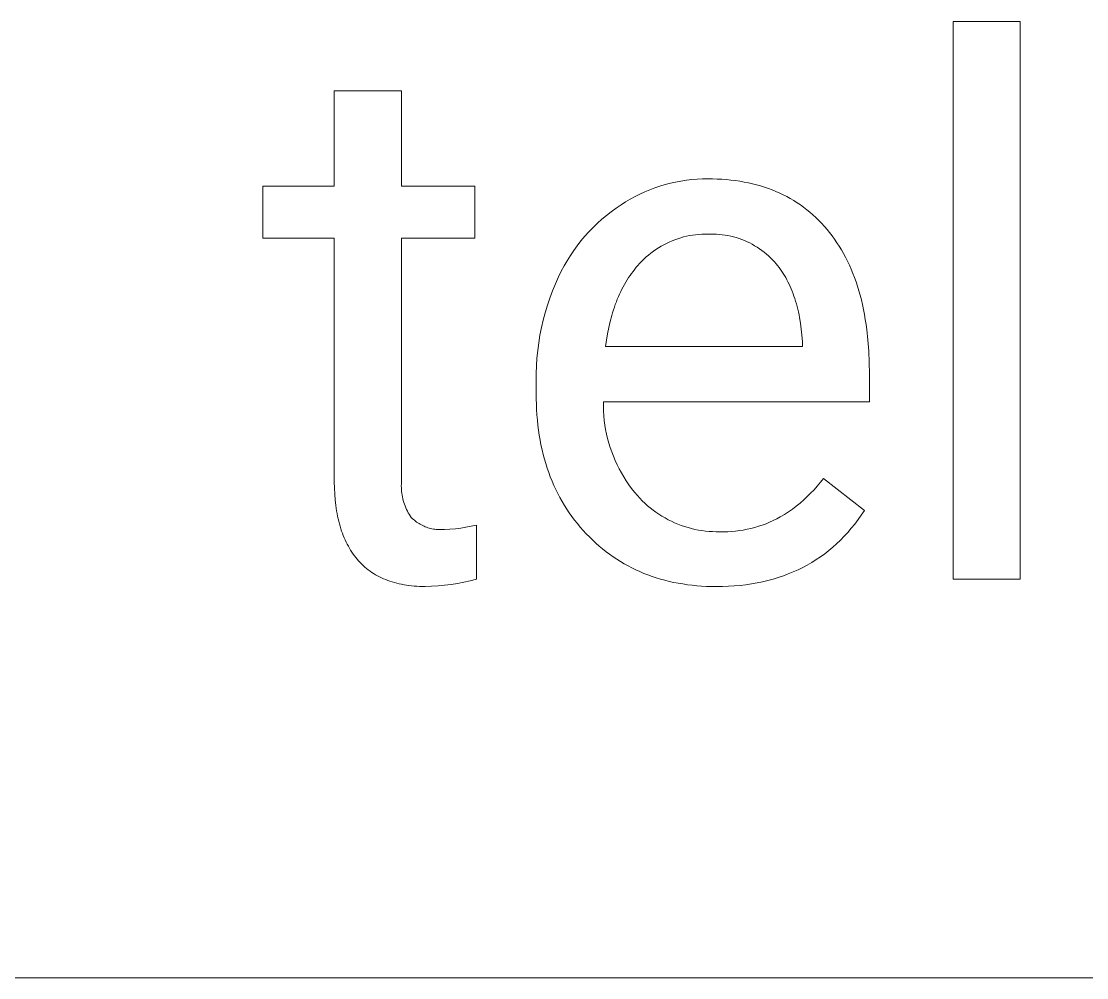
# Model space of a CAD drawing. Header units: millimetres. Extents: x -1480 to 5249, y -840 to 3860.
# Drawn here: x 3618.7 to 3747.1, y -464.2 to -349 of the extents above; entities that cross this region are included whole.
import ezdxf

# ---------------------------------------------------------------- set-up
doc = ezdxf.new("R2010")
doc.units = ezdxf.units.MM
doc.header["$MEASUREMENT"] = 0
doc.layers.add('Domyślny', color=7, linetype='Continuous', true_color=0x000000)

msp = doc.modelspace()

# ---------------------------------------------------------------- linework, layer by layer
at = {"layer": 'Domyślny', "color": 18, "lineweight": 15, "true_color": 0x000000}
for p, q in [((3731.01, -416.22), (3731.01, -349.01)), ((3731.01, -349.01), (3739.1, -349.01)), ((3739.1, -349.01), (3739.1, -416.22)), ((3656.44, -368.87), (3656.44, -357.4)), ((3656.44, -357.4), (3664.53, -357.4)), ((3664.53, -357.4), (3664.53, -368.87)), ((3696.32, -368.68), (3696.95, -368.52)), ((3696.95, -368.52), (3697.58, -368.37)), ((3697.58, -368.37), (3698.22, -368.25)), ((3698.22, -368.25), (3698.87, -368.16)), ((3698.87, -368.16), (3699.51, -368.08)), ((3699.51, -368.08), (3700.16, -368.03)), ((3700.16, -368.03), (3700.81, -368)), ((3700.81, -368), (3701.47, -367.99)), ((3701.47, -367.99), (3702.04, -367.99)), ((3702.04, -367.99), (3702.6, -368.01)), ((3702.6, -368.01), (3703.16, -368.04)), ((3703.16, -368.04), (3703.71, -368.08)), ((3703.71, -368.08), (3704.25, -368.14)), ((3704.25, -368.14), (3704.79, -368.2)), ((3704.79, -368.2), (3705.31, -368.28)), ((3705.31, -368.28), (3705.83, -368.37)), ((3705.83, -368.37), (3706.34, -368.47)), ((3706.34, -368.47), (3706.84, -368.58)), ((3647.82, -375.12), (3647.82, -368.87)), ((3647.82, -368.87), (3656.44, -368.87)), ((3664.53, -368.87), (3673.38, -368.87)), ((3673.38, -368.87), (3673.38, -375.12)), ((3693.27, -369.82), (3693.86, -369.55)), ((3693.86, -369.55), (3694.46, -369.3)), ((3694.46, -369.3), (3695.07, -369.07)), ((3695.07, -369.07), (3695.69, -368.87)), ((3695.69, -368.87), (3696.32, -368.68)), ((3706.84, -368.58), (3707.33, -368.7)), ((3707.33, -368.7), (3707.81, -368.84)), ((3707.81, -368.84), (3708.29, -368.99)), ((3708.29, -368.99), (3708.76, -369.15)), ((3708.76, -369.15), (3709.22, -369.32)), ((3709.22, -369.32), (3709.67, -369.51)), ((3709.67, -369.51), (3710.12, -369.7)), ((3710.12, -369.7), (3710.55, -369.91)), ((3691, -371.1), (3691.55, -370.75)), ((3691.55, -370.75), (3692.11, -370.42)), ((3692.11, -370.42), (3692.69, -370.11)), ((3692.69, -370.11), (3693.27, -369.82)), ((3710.55, -369.91), (3710.98, -370.13)), ((3710.98, -370.13), (3711.4, -370.36)), ((3711.4, -370.36), (3711.81, -370.61)), ((3711.81, -370.61), (3712.22, -370.86)), ((3712.22, -370.86), (3712.61, -371.13)), ((3689.24, -372.39), (3689.81, -371.94)), ((3689.81, -371.94), (3690.4, -371.51)), ((3690.4, -371.51), (3691, -371.1)), ((3712.61, -371.13), (3713, -371.41)), ((3713, -371.41), (3713.38, -371.7)), ((3713.38, -371.7), (3713.76, -372.01)), ((3713.76, -372.01), (3714.12, -372.32)), ((3714.12, -372.32), (3714.48, -372.65)), ((3687.63, -373.85), (3688.15, -373.34)), ((3688.15, -373.34), (3688.69, -372.86)), ((3688.69, -372.86), (3689.24, -372.39)), ((3714.48, -372.65), (3714.83, -372.99)), ((3714.83, -372.99), (3715.17, -373.34)), ((3715.17, -373.34), (3715.5, -373.71)), ((3686.17, -375.47), (3686.64, -374.91)), ((3686.64, -374.91), (3687.12, -374.37)), ((3687.12, -374.37), (3687.63, -373.85)), ((3698.9, -374.9), (3698.54, -374.99)), ((3699.26, -374.83), (3698.9, -374.9)), ((3699.63, -374.76), (3699.26, -374.83)), ((3699.99, -374.71), (3699.63, -374.76)), ((3700.36, -374.68), (3699.99, -374.71)), ((3700.73, -374.65), (3700.36, -374.68)), ((3701.1, -374.64), (3700.73, -374.65)), ((3701.47, -374.64), (3701.1, -374.64)), ((3701.81, -374.63), (3701.47, -374.64)), ((3702.16, -374.63), (3701.81, -374.63)), ((3702.5, -374.65), (3702.16, -374.63)), ((3702.85, -374.67), (3702.5, -374.65)), ((3703.19, -374.71), (3702.85, -374.67)), ((3703.54, -374.76), (3703.19, -374.71)), ((3703.88, -374.82), (3703.54, -374.76)), ((3704.22, -374.89), (3703.88, -374.82)), ((3704.55, -374.97), (3704.22, -374.89)), ((3715.5, -373.71), (3715.83, -374.08)), ((3715.83, -374.08), (3716.14, -374.46)), ((3716.14, -374.46), (3716.45, -374.86)), ((3716.45, -374.86), (3716.74, -375.26)), ((3656.44, -375.12), (3647.82, -375.12)), ((3656.44, -404.5), (3656.44, -375.12)), ((3673.38, -375.12), (3664.53, -375.12)), ((3664.53, -375.12), (3664.53, -404.52)), ((3685.29, -376.63), (3685.72, -376.04)), ((3685.72, -376.04), (3686.17, -375.47)), ((3695.82, -376.1), (3695.5, -376.3)), ((3696.14, -375.92), (3695.82, -376.1)), ((3696.47, -375.76), (3696.14, -375.92)), ((3696.8, -375.6), (3696.47, -375.76)), ((3697.14, -375.45), (3696.8, -375.6)), ((3697.49, -375.32), (3697.14, -375.45)), ((3697.83, -375.2), (3697.49, -375.32)), ((3698.19, -375.09), (3697.83, -375.2)), ((3698.54, -374.99), (3698.19, -375.09)), ((3704.89, -375.07), (3704.55, -374.97)), ((3705.22, -375.17), (3704.89, -375.07)), ((3705.54, -375.29), (3705.22, -375.17)), ((3705.87, -375.42), (3705.54, -375.29)), ((3706.18, -375.56), (3705.87, -375.42)), ((3706.5, -375.71), (3706.18, -375.56)), ((3706.8, -375.87), (3706.5, -375.71)), ((3707.1, -376.04), (3706.8, -375.87)), ((3707.4, -376.22), (3707.1, -376.04)), ((3707.69, -376.41), (3707.4, -376.22)), ((3716.74, -375.26), (3717.02, -375.68)), ((3717.02, -375.68), (3717.3, -376.1)), ((3717.3, -376.1), (3717.56, -376.54)), ((3684.5, -377.85), (3684.89, -377.23)), ((3684.89, -377.23), (3685.29, -376.63)), ((3694.03, -377.4), (3693.76, -377.65)), ((3694.31, -377.16), (3694.03, -377.4)), ((3694.6, -376.93), (3694.31, -377.16)), ((3694.89, -376.71), (3694.6, -376.93)), ((3695.19, -376.5), (3694.89, -376.71)), ((3695.5, -376.3), (3695.19, -376.5)), ((3707.97, -376.61), (3707.69, -376.41)), ((3708.25, -376.82), (3707.97, -376.61)), ((3708.52, -377.04), (3708.25, -376.82)), ((3708.78, -377.27), (3708.52, -377.04)), ((3709.03, -377.5), (3708.78, -377.27)), ((3709.27, -377.75), (3709.03, -377.5)), ((3717.56, -376.54), (3717.82, -376.98)), ((3717.82, -376.98), (3718.06, -377.44)), ((3718.06, -377.44), (3718.3, -377.9)), ((3683.79, -379.12), (3684.14, -378.48)), ((3684.14, -378.48), (3684.5, -377.85)), ((3692.84, -378.64), (3692.64, -378.88)), ((3693.04, -378.41), (3692.84, -378.64)), ((3693.24, -378.18), (3693.04, -378.41)), ((3693.5, -377.91), (3693.24, -378.18)), ((3693.76, -377.65), (3693.5, -377.91)), ((3709.51, -378), (3709.27, -377.75)), ((3709.69, -378.22), (3709.51, -378)), ((3709.87, -378.44), (3709.69, -378.22)), ((3710.05, -378.67), (3709.87, -378.44)), ((3710.22, -378.9), (3710.05, -378.67)), ((3718.3, -377.9), (3718.52, -378.38)), ((3718.52, -378.38), (3718.74, -378.87)), ((3683.09, -380.62), (3683.47, -379.77)), ((3683.47, -379.77), (3683.79, -379.12)), ((3691.91, -379.89), (3691.74, -380.16)), ((3692.08, -379.63), (3691.91, -379.89)), ((3692.27, -379.37), (3692.08, -379.63)), ((3692.45, -379.13), (3692.27, -379.37)), ((3692.64, -378.88), (3692.45, -379.13)), ((3710.38, -379.14), (3710.22, -378.9)), ((3710.54, -379.38), (3710.38, -379.14)), ((3710.69, -379.63), (3710.54, -379.38)), ((3710.84, -379.89), (3710.69, -379.63)), ((3710.98, -380.15), (3710.84, -379.89)), ((3718.74, -378.87), (3718.94, -379.37)), ((3718.94, -379.37), (3719.13, -379.87)), ((3719.13, -379.87), (3719.32, -380.39)), ((3682.74, -381.48), (3683.09, -380.62)), ((3691.11, -381.28), (3690.96, -381.57)), ((3691.26, -380.99), (3691.11, -381.28)), ((3691.41, -380.71), (3691.26, -380.99)), ((3691.57, -380.43), (3691.41, -380.71)), ((3691.74, -380.16), (3691.57, -380.43)), ((3711.12, -380.41), (3710.98, -380.15)), ((3711.25, -380.68), (3711.12, -380.41)), ((3711.38, -380.96), (3711.25, -380.68)), ((3711.51, -381.24), (3711.38, -380.96)), ((3711.62, -381.53), (3711.51, -381.24)), ((3719.32, -380.39), (3719.49, -380.92)), ((3719.49, -380.92), (3719.66, -381.46)), ((3682.12, -383.22), (3682.41, -382.35)), ((3682.41, -382.35), (3682.74, -381.48)), ((3690.55, -382.48), (3690.43, -382.8)), ((3690.68, -382.17), (3690.55, -382.48)), ((3690.82, -381.87), (3690.68, -382.17)), ((3690.96, -381.57), (3690.82, -381.87)), ((3711.73, -381.82), (3711.62, -381.53)), ((3711.84, -382.12), (3711.73, -381.82)), ((3711.94, -382.42), (3711.84, -382.12)), ((3712.04, -382.73), (3711.94, -382.42)), ((3719.66, -381.46), (3719.81, -382.01)), ((3719.81, -382.01), (3719.96, -382.57)), ((3719.96, -382.57), (3720.09, -383.14)), ((3681.85, -384.11), (3682.12, -383.22)), ((3690.08, -383.78), (3689.97, -384.12)), ((3690.19, -383.45), (3690.08, -383.78)), ((3690.3, -383.12), (3690.19, -383.45)), ((3690.43, -382.8), (3690.3, -383.12)), ((3712.13, -383.04), (3712.04, -382.73)), ((3712.22, -383.36), (3712.13, -383.04)), ((3712.3, -383.68), (3712.22, -383.36)), ((3712.38, -384.01), (3712.3, -383.68)), ((3720.09, -383.14), (3720.22, -383.72)), ((3720.22, -383.72), (3720.33, -384.31)), ((3681.4, -385.91), (3681.61, -385.01)), ((3681.61, -385.01), (3681.85, -384.11)), ((3689.68, -385.16), (3689.51, -385.89)), ((3689.87, -384.46), (3689.68, -385.16)), ((3689.97, -384.12), (3689.87, -384.46)), ((3712.45, -384.35), (3712.38, -384.01)), ((3712.51, -384.69), (3712.45, -384.35)), ((3712.63, -385.38), (3712.51, -384.69)), ((3720.33, -384.31), (3720.44, -384.91)), ((3720.44, -384.91), (3720.53, -385.52)), ((3681.22, -386.82), (3681.4, -385.91)), ((3689.51, -385.89), (3689.36, -386.64)), ((3712.72, -386.1), (3712.63, -385.38)), ((3712.79, -386.83), (3712.72, -386.1)), ((3720.53, -385.52), (3720.62, -386.14)), ((3720.62, -386.14), (3720.76, -387.42)), ((3680.95, -388.66), (3681.07, -387.74)), ((3681.07, -387.74), (3681.22, -386.82)), ((3689.23, -387.41), (3689.12, -388.2)), ((3689.36, -386.64), (3689.23, -387.41)), ((3712.85, -387.59), (3712.79, -386.83)), ((3712.85, -388.2), (3712.85, -387.59)), ((3720.76, -387.42), (3720.86, -388.73)), ((3680.85, -389.58), (3680.95, -388.66)), ((3689.12, -388.2), (3712.85, -388.2)), ((3720.86, -388.73), (3720.92, -390.09)), ((3680.79, -390.51), (3680.85, -389.58)), ((3720.92, -390.09), (3720.94, -391.49)), ((3680.76, -391.44), (3680.79, -390.51)), ((3680.76, -392.36), (3680.76, -391.44)), ((3720.94, -391.49), (3720.94, -394.85)), ((3680.76, -393.84), (3680.76, -392.36)), ((3680.77, -394.5), (3680.76, -393.84)), ((3680.79, -395.15), (3680.77, -394.5)), ((3680.82, -395.79), (3680.79, -395.15)), ((3720.94, -394.85), (3688.87, -394.85)), ((3688.87, -394.85), (3688.87, -395.41)), ((3688.87, -395.41), (3688.89, -395.97)), ((3680.86, -396.42), (3680.82, -395.79)), ((3680.91, -397.05), (3680.86, -396.42)), ((3688.89, -395.97), (3688.93, -396.53)), ((3688.93, -396.53), (3688.98, -397.08)), ((3680.98, -397.66), (3680.91, -397.05)), ((3681.05, -398.27), (3680.98, -397.66)), ((3688.98, -397.08), (3689.05, -397.64)), ((3689.05, -397.64), (3689.14, -398.19)), ((3681.14, -398.87), (3681.05, -398.27)), ((3681.24, -399.46), (3681.14, -398.87)), ((3689.14, -398.19), (3689.25, -398.73)), ((3689.25, -398.73), (3689.38, -399.28)), ((3689.38, -399.28), (3689.53, -399.82)), ((3681.35, -400.04), (3681.24, -399.46)), ((3681.48, -400.62), (3681.35, -400.04)), ((3681.61, -401.19), (3681.48, -400.62)), ((3689.53, -399.82), (3689.69, -400.35)), ((3689.69, -400.35), (3689.87, -400.88)), ((3681.76, -401.74), (3681.61, -401.19)), ((3681.92, -402.29), (3681.76, -401.74)), ((3689.87, -400.88), (3690.07, -401.4)), ((3690.07, -401.4), (3690.29, -401.92)), ((3682.09, -402.83), (3681.92, -402.29)), ((3682.28, -403.37), (3682.09, -402.83)), ((3690.29, -401.92), (3690.52, -402.42)), ((3690.52, -402.42), (3690.77, -402.92)), ((3690.77, -402.92), (3691.04, -403.41)), ((3682.47, -403.89), (3682.28, -403.37)), ((3682.68, -404.41), (3682.47, -403.89)), ((3682.9, -404.91), (3682.68, -404.41)), ((3691.04, -403.41), (3691.33, -403.89)), ((3691.33, -403.89), (3691.62, -404.37)), ((3691.62, -404.37), (3691.94, -404.83)), ((3715.02, -404.54), (3715.38, -404.08)), ((3715.38, -404.08), (3720.33, -407.94)), ((3656.45, -405.24), (3656.44, -404.5)), ((3656.49, -405.96), (3656.45, -405.24)), ((3664.52, -404.74), (3664.51, -404.97)), ((3664.51, -404.97), (3664.52, -405.2)), ((3664.53, -404.52), (3664.52, -404.74)), ((3664.52, -405.2), (3664.53, -405.42)), ((3664.53, -405.42), (3664.55, -405.65)), ((3664.55, -405.65), (3664.57, -405.87)), ((3683.13, -405.41), (3682.9, -404.91)), ((3683.37, -405.9), (3683.13, -405.41)), ((3691.94, -404.83), (3692.27, -405.28)), ((3692.27, -405.28), (3692.61, -405.72)), ((3692.61, -405.72), (3692.97, -406.14)), ((3713.85, -405.85), (3714.26, -405.43)), ((3714.26, -405.43), (3714.65, -404.99)), ((3714.65, -404.99), (3715.02, -404.54)), ((3656.54, -406.66), (3656.49, -405.96)), ((3656.62, -407.34), (3656.54, -406.66)), ((3664.57, -405.87), (3664.61, -406.09)), ((3664.61, -406.09), (3664.65, -406.31)), ((3664.65, -406.31), (3664.7, -406.53)), ((3664.7, -406.53), (3664.75, -406.75)), ((3664.75, -406.75), (3664.82, -406.97)), ((3664.82, -406.97), (3664.89, -407.18)), ((3683.62, -406.38), (3683.37, -405.9)), ((3683.89, -406.86), (3683.62, -406.38)), ((3684.17, -407.32), (3683.89, -406.86)), ((3692.97, -406.14), (3693.26, -406.46)), ((3693.26, -406.46), (3693.56, -406.77)), ((3693.56, -406.77), (3693.87, -407.07)), ((3712.11, -407.41), (3712.57, -407.04)), ((3712.57, -407.04), (3713.01, -406.66)), ((3713.01, -406.66), (3713.44, -406.26)), ((3713.44, -406.26), (3713.85, -405.85)), ((3656.66, -407.67), (3656.62, -407.34)), ((3656.71, -407.99), (3656.66, -407.67)), ((3656.77, -408.31), (3656.71, -407.99)), ((3656.83, -408.63), (3656.77, -408.31)), ((3664.89, -407.18), (3664.97, -407.39)), ((3664.97, -407.39), (3665.06, -407.6)), ((3665.06, -407.6), (3665.15, -407.81)), ((3665.15, -407.81), (3665.25, -408.01)), ((3665.25, -408.01), (3665.36, -408.21)), ((3665.36, -408.21), (3665.47, -408.4)), ((3684.46, -407.78), (3684.17, -407.32)), ((3684.76, -408.23), (3684.46, -407.78)), ((3685.07, -408.67), (3684.76, -408.23)), ((3693.87, -407.07), (3694.19, -407.36)), ((3694.19, -407.36), (3694.52, -407.63)), ((3694.52, -407.63), (3694.86, -407.9)), ((3694.86, -407.9), (3695.21, -408.15)), ((3695.21, -408.15), (3695.56, -408.4)), ((3710.68, -408.42), (3711.17, -408.09)), ((3711.17, -408.09), (3711.65, -407.76)), ((3711.65, -407.76), (3712.11, -407.41)), ((3720.33, -407.94), (3719.95, -408.5)), ((3656.9, -408.94), (3656.83, -408.63)), ((3656.97, -409.24), (3656.9, -408.94)), ((3657.05, -409.54), (3656.97, -409.24)), ((3657.13, -409.84), (3657.05, -409.54)), ((3665.47, -408.4), (3665.59, -408.59)), ((3665.59, -408.59), (3665.72, -408.78)), ((3665.72, -408.78), (3665.84, -408.9)), ((3665.84, -408.9), (3665.97, -409.01)), ((3665.97, -409.01), (3666.1, -409.12)), ((3666.1, -409.12), (3666.23, -409.22)), ((3666.23, -409.22), (3666.36, -409.33)), ((3666.36, -409.33), (3666.5, -409.42)), ((3666.5, -409.42), (3666.65, -409.51)), ((3666.65, -409.51), (3666.79, -409.6)), ((3666.79, -409.6), (3666.94, -409.68)), ((3685.39, -409.1), (3685.07, -408.67)), ((3685.73, -409.52), (3685.39, -409.1)), ((3686.08, -409.93), (3685.73, -409.52)), ((3695.56, -408.4), (3695.93, -408.63)), ((3695.93, -408.63), (3696.3, -408.84)), ((3696.3, -408.84), (3696.68, -409.05)), ((3696.68, -409.05), (3697.06, -409.24)), ((3697.06, -409.24), (3697.45, -409.42)), ((3697.45, -409.42), (3697.85, -409.59)), ((3697.85, -409.59), (3698.25, -409.74)), ((3708.02, -409.69), (3708.47, -409.53)), ((3708.47, -409.53), (3708.91, -409.35)), ((3708.91, -409.35), (3709.34, -409.15)), ((3709.34, -409.15), (3709.76, -408.94)), ((3709.76, -408.94), (3710.18, -408.72)), ((3710.18, -408.72), (3710.68, -408.42)), ((3719.16, -409.57), (3718.75, -410.08)), ((3719.56, -409.04), (3719.16, -409.57)), ((3719.95, -408.5), (3719.56, -409.04)), ((3657.22, -410.13), (3657.13, -409.84)), ((3657.32, -410.41), (3657.22, -410.13)), ((3657.42, -410.69), (3657.32, -410.41)), ((3657.52, -410.96), (3657.42, -410.69)), ((3666.94, -409.68), (3667.09, -409.76)), ((3667.09, -409.76), (3667.25, -409.83)), ((3667.25, -409.83), (3667.4, -409.89)), ((3667.4, -409.89), (3667.56, -409.95)), ((3667.56, -409.95), (3667.72, -410.01)), ((3667.72, -410.01), (3667.88, -410.05)), ((3667.88, -410.05), (3668.05, -410.1)), ((3668.05, -410.1), (3668.21, -410.13)), ((3668.21, -410.13), (3668.38, -410.17)), ((3668.38, -410.17), (3668.55, -410.19)), ((3668.55, -410.19), (3668.72, -410.21)), ((3668.72, -410.21), (3668.88, -410.23)), ((3668.88, -410.23), (3669.05, -410.24)), ((3669.05, -410.24), (3669.22, -410.24)), ((3669.22, -410.24), (3669.39, -410.23)), ((3669.39, -410.23), (3669.56, -410.23)), ((3669.56, -410.23), (3669.73, -410.21)), ((3669.73, -410.21), (3670.38, -410.18)), ((3670.38, -410.18), (3671.03, -410.13)), ((3671.03, -410.13), (3671.67, -410.05)), ((3671.67, -410.05), (3672.31, -409.96)), ((3672.31, -409.96), (3672.95, -409.84)), ((3672.95, -409.84), (3673.58, -409.7)), ((3673.58, -409.7), (3673.58, -416.22)), ((3686.44, -410.34), (3686.08, -409.93)), ((3686.81, -410.74), (3686.44, -410.34)), ((3687.19, -411.13), (3686.81, -410.74)), ((3698.25, -409.74), (3698.66, -409.88)), ((3698.66, -409.88), (3699.07, -410)), ((3699.07, -410), (3699.49, -410.11)), ((3699.49, -410.11), (3699.91, -410.21)), ((3699.91, -410.21), (3700.33, -410.29)), ((3700.33, -410.29), (3700.75, -410.36)), ((3700.75, -410.36), (3701.18, -410.42)), ((3701.18, -410.42), (3701.61, -410.46)), ((3701.61, -410.46), (3702.04, -410.48)), ((3702.04, -410.48), (3702.47, -410.49)), ((3702.47, -410.49), (3702.9, -410.49)), ((3702.9, -410.49), (3703.37, -410.5)), ((3703.37, -410.5), (3703.85, -410.49)), ((3703.85, -410.49), (3704.32, -410.46)), ((3704.32, -410.46), (3704.79, -410.42)), ((3704.79, -410.42), (3705.26, -410.36)), ((3705.26, -410.36), (3705.73, -410.29)), ((3705.73, -410.29), (3706.2, -410.2)), ((3706.2, -410.2), (3706.66, -410.1)), ((3706.66, -410.1), (3707.12, -409.98)), ((3707.12, -409.98), (3707.57, -409.84)), ((3707.57, -409.84), (3708.02, -409.69)), ((3718.33, -410.57), (3717.89, -411.04)), ((3718.75, -410.08), (3718.33, -410.57)), ((3657.63, -411.23), (3657.52, -410.96)), ((3657.75, -411.49), (3657.63, -411.23)), ((3657.87, -411.75), (3657.75, -411.49)), ((3657.99, -412), (3657.87, -411.75)), ((3658.13, -412.25), (3657.99, -412)), ((3687.58, -411.51), (3687.19, -411.13)), ((3687.97, -411.87), (3687.58, -411.51)), ((3688.37, -412.23), (3687.97, -411.87)), ((3716.98, -411.94), (3716.51, -412.36)), ((3717.44, -411.5), (3716.98, -411.94)), ((3717.89, -411.04), (3717.44, -411.5)), ((3658.26, -412.49), (3658.13, -412.25)), ((3658.41, -412.72), (3658.26, -412.49)), ((3658.55, -412.95), (3658.41, -412.72)), ((3658.71, -413.18), (3658.55, -412.95)), ((3658.87, -413.4), (3658.71, -413.18)), ((3659.03, -413.61), (3658.87, -413.4)), ((3688.78, -412.57), (3688.37, -412.23)), ((3689.2, -412.9), (3688.78, -412.57)), ((3689.62, -413.21), (3689.2, -412.9)), ((3690.05, -413.52), (3689.62, -413.21)), ((3715.54, -413.15), (3715.03, -413.51)), ((3716.03, -412.76), (3715.54, -413.15)), ((3716.51, -412.36), (3716.03, -412.76)), ((3659.2, -413.82), (3659.03, -413.61)), ((3659.37, -414.02), (3659.2, -413.82)), ((3659.55, -414.21), (3659.37, -414.02)), ((3659.74, -414.4), (3659.55, -414.21)), ((3659.93, -414.58), (3659.74, -414.4)), ((3660.13, -414.76), (3659.93, -414.58)), ((3690.49, -413.81), (3690.05, -413.52)), ((3690.93, -414.09), (3690.49, -413.81)), ((3691.38, -414.36), (3690.93, -414.09)), ((3691.84, -414.61), (3691.38, -414.36)), ((3692.31, -414.85), (3691.84, -414.61)), ((3713.44, -414.51), (3712.89, -414.8)), ((3713.98, -414.19), (3713.44, -414.51)), ((3714.51, -413.86), (3713.98, -414.19)), ((3715.03, -413.51), (3714.51, -413.86)), ((3660.33, -414.93), (3660.13, -414.76)), ((3660.53, -415.09), (3660.33, -414.93)), ((3660.75, -415.25), (3660.53, -415.09)), ((3660.96, -415.4), (3660.75, -415.25)), ((3661.18, -415.54), (3660.96, -415.4)), ((3661.41, -415.68), (3661.18, -415.54)), ((3661.64, -415.81), (3661.41, -415.68)), ((3661.88, -415.93), (3661.64, -415.81)), ((3662.12, -416.05), (3661.88, -415.93)), ((3692.78, -415.08), (3692.31, -414.85)), ((3693.26, -415.3), (3692.78, -415.08)), ((3693.74, -415.51), (3693.26, -415.3)), ((3694.24, -415.7), (3693.74, -415.51)), ((3694.74, -415.88), (3694.24, -415.7)), ((3695.25, -416.05), (3694.74, -415.88)), ((3709.95, -416.01), (3709.33, -416.2)), ((3710.56, -415.81), (3709.95, -416.01)), ((3711.16, -415.58), (3710.56, -415.81)), ((3711.75, -415.34), (3711.16, -415.58)), ((3712.33, -415.08), (3711.75, -415.34)), ((3712.89, -414.8), (3712.33, -415.08)), ((3662.37, -416.16), (3662.12, -416.05)), ((3662.63, -416.27), (3662.37, -416.16)), ((3662.88, -416.37), (3662.63, -416.27)), ((3663.15, -416.46), (3662.88, -416.37)), ((3663.42, -416.55), (3663.15, -416.46)), ((3663.69, -416.63), (3663.42, -416.55)), ((3663.97, -416.7), (3663.69, -416.63)), ((3664.25, -416.77), (3663.97, -416.7)), ((3664.54, -416.83), (3664.25, -416.77)), ((3664.84, -416.88), (3664.54, -416.83)), ((3665.14, -416.93), (3664.84, -416.88)), ((3665.44, -416.97), (3665.14, -416.93)), ((3665.75, -417.01), (3665.44, -416.97)), ((3666.07, -417.04), (3665.75, -417.01)), ((3666.39, -417.06), (3666.07, -417.04)), ((3666.71, -417.08), (3666.39, -417.06)), ((3667.04, -417.09), (3666.71, -417.08)), ((3667.38, -417.09), (3667.04, -417.09)), ((3668.16, -417.07), (3667.38, -417.09)), ((3668.95, -417.02), (3668.16, -417.07)), ((3669.73, -416.95), (3668.95, -417.02)), ((3670.51, -416.85), (3669.73, -416.95)), ((3671.29, -416.73), (3670.51, -416.85)), ((3672.06, -416.58), (3671.29, -416.73)), ((3672.82, -416.41), (3672.06, -416.58)), ((3673.58, -416.22), (3672.82, -416.41)), ((3695.76, -416.2), (3695.25, -416.05)), ((3696.28, -416.35), (3695.76, -416.2)), ((3696.81, -416.48), (3696.28, -416.35)), ((3697.35, -416.6), (3696.81, -416.48)), ((3697.89, -416.7), (3697.35, -416.6)), ((3698.44, -416.79), (3697.89, -416.7)), ((3698.99, -416.88), (3698.44, -416.79)), ((3699.56, -416.94), (3698.99, -416.88)), ((3700.13, -417), (3699.56, -416.94)), ((3700.7, -417.04), (3700.13, -417)), ((3701.29, -417.08), (3700.7, -417.04)), ((3701.88, -417.09), (3701.29, -417.08)), ((3702.47, -417.1), (3701.88, -417.09)), ((3703.21, -417.09), (3702.47, -417.1)), ((3703.94, -417.06), (3703.21, -417.09)), ((3704.65, -417.02), (3703.94, -417.06)), ((3705.36, -416.96), (3704.65, -417.02)), ((3706.05, -416.88), (3705.36, -416.96)), ((3706.73, -416.78), (3706.05, -416.88)), ((3707.4, -416.66), (3706.73, -416.78)), ((3708.05, -416.53), (3707.4, -416.66)), ((3708.7, -416.37), (3708.05, -416.53)), ((3709.33, -416.2), (3708.7, -416.37)), ((3739.1, -416.22), (3731.01, -416.22)), ((2706.18, -464.22), (5248.87, -464.22))]:
    msp.add_line(p, q, dxfattribs=at)

doc.saveas('drawing.dxf')
